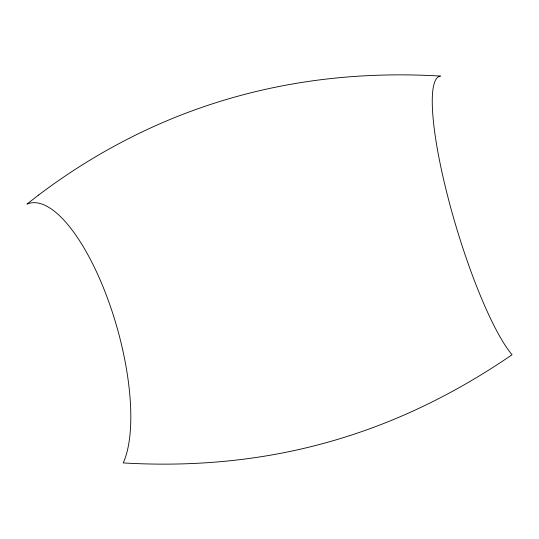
<?xml version="1.0" encoding="UTF-8"?>
<svg xmlns="http://www.w3.org/2000/svg" width="539" height="539" viewBox="0 0 539 539"><rect width="100%" height="100%" fill="white"/><g stroke="black" fill="none" stroke-linecap="round" stroke-linejoin="round"><path stroke-width="0.81" d="M38.693 194.983L26.95 204.086A143.199 50.626 74.1 0 1 107.308 297.757A143.199 50.626 74.1 0 1 123.236 462.92C178.631 466.222 234.519 462.913 288.904 451.675A700.37 636.013 82.1 0 0 395.653 418.641C436.563 401.521 475.486 379.82 512.05 354.763A149.687 27.415 73.3 0 1 447.774 196.567A149.687 27.415 73.3 0 1 440.511 76.073C392.729 73.23 344.603 75.325 297.353 83.154A527.432 469.9 -3.5 0 0 179.628 115.589C129.293 135.424 81.834 162.367 38.693 194.983"/></g></svg>
